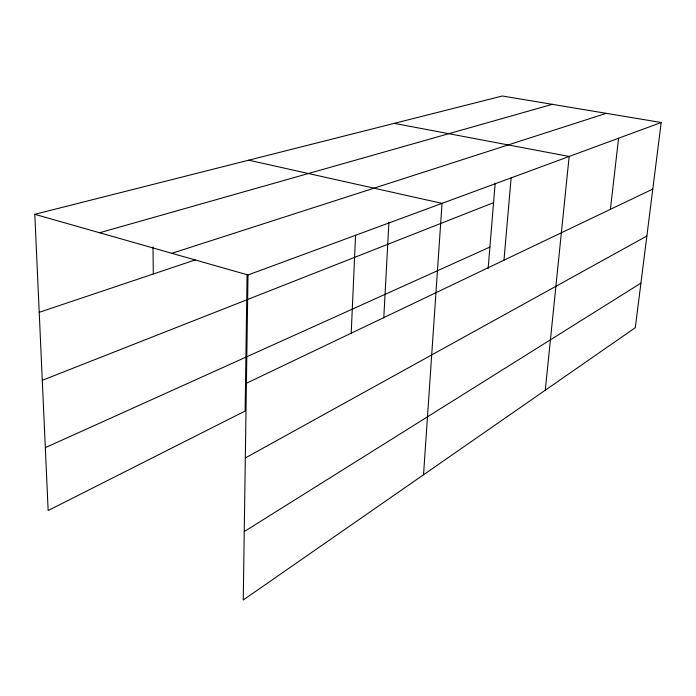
<?xml version="1.0" encoding="UTF-8"?>
<svg xmlns="http://www.w3.org/2000/svg" width="696" height="696" viewBox="0 0 696 696"><rect width="100%" height="100%" fill="white"/><g stroke="black" fill="none" stroke-linecap="round" stroke-linejoin="round"><path stroke-width="1.04" d="M247.08 274.885L245.131 411.023L48.154 510.533L34.8 214.316L502.364 96.004L661.2 122.505L635.291 327.694L243.252 599.995L247.994 274.972L661.2 122.505M351.21 333.184L355.578 235.274M383.774 317.994L388.933 222.007M423.525 474.785L442.038 203.371L248.724 160.184M488.122 268.621L495.169 183.274M503.982 260.191L511.125 177.88M545.273 390.221L569.163 156.461L394.232 123.366M610.401 209.339L618.587 138.226M244.252 531.57L640.912 283.142M245.323 457.951L646.862 236.031M246.41 383.261L652.796 189.086M45.318 447.658L489.906 247.063M42.282 380.312L493.568 202.666M39.22 312.313L195.306 259.895M171.86 253.309L606.233 113.335M99.598 232.751L552.293 104.33M34.8 214.316L247.994 274.972M152.981 247.071L153.311 273.998"/></g></svg>
